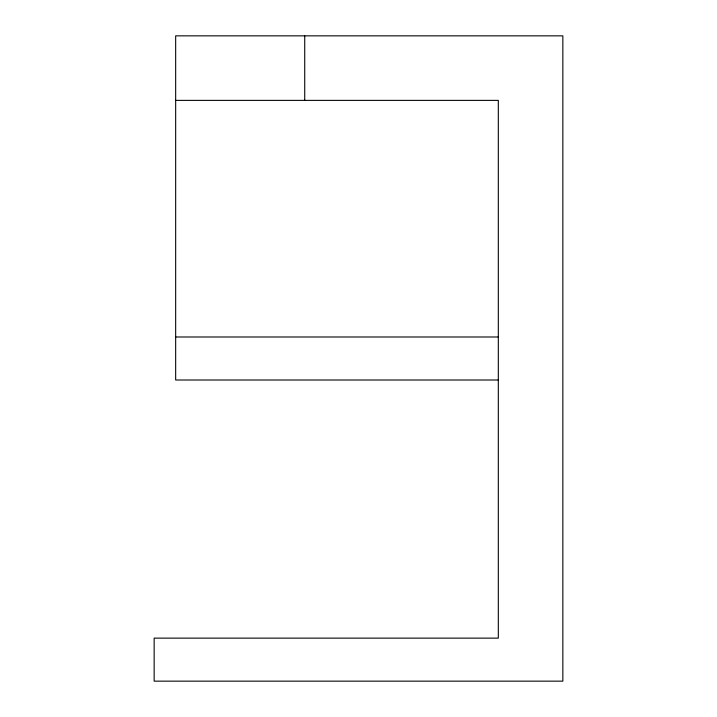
<?xml version="1.0" encoding="UTF-8"?>
<svg xmlns="http://www.w3.org/2000/svg" width="717" height="717" viewBox="0 0 717 717"><rect width="100%" height="100%" fill="white"/><g stroke="black" fill="none" stroke-linecap="round" stroke-linejoin="round"><path stroke-width="1.08" d="M175.665 100.38L498.315 100.38L498.315 638.13L154.155 638.13L154.155 681.15L562.845 681.15L562.845 35.85L175.665 35.85L175.665 380.01L498.315 380.01M175.665 336.99L498.315 336.99M304.725 35.85L304.725 100.38"/></g></svg>
